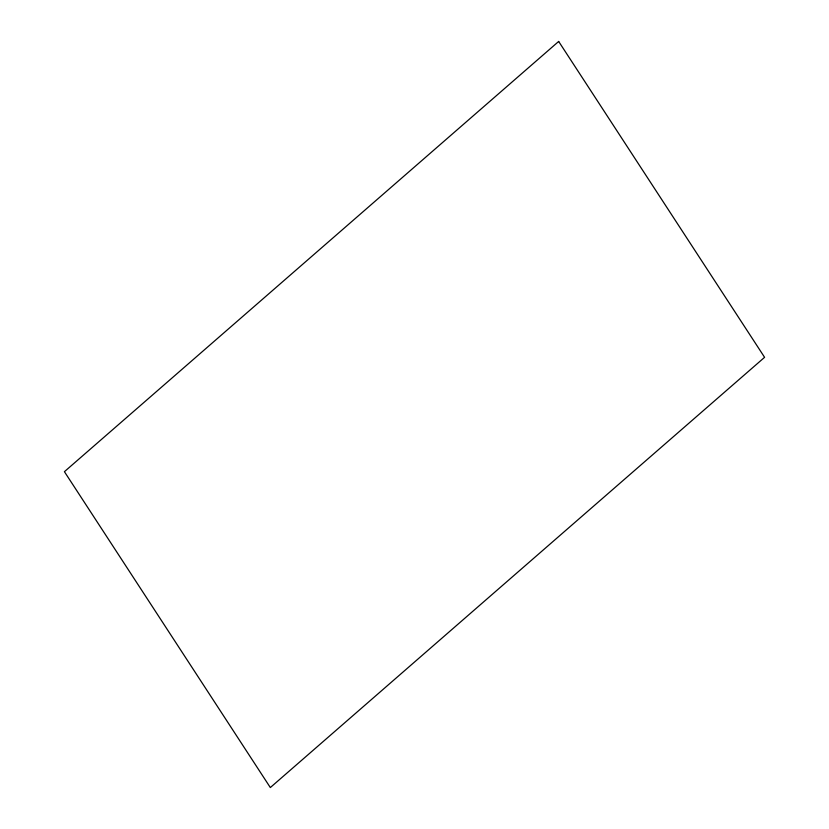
<?xml version="1.0" encoding="UTF-8"?>
<svg xmlns="http://www.w3.org/2000/svg" width="829" height="829" viewBox="0 0 829 829"><rect width="100%" height="100%" fill="white"/><g stroke="black" fill="none" stroke-linecap="round" stroke-linejoin="round"><path stroke-width="1.24" d="M558.673 41.45L64.413 471.68L270.327 787.55L764.587 357.32L558.673 41.45"/></g></svg>
